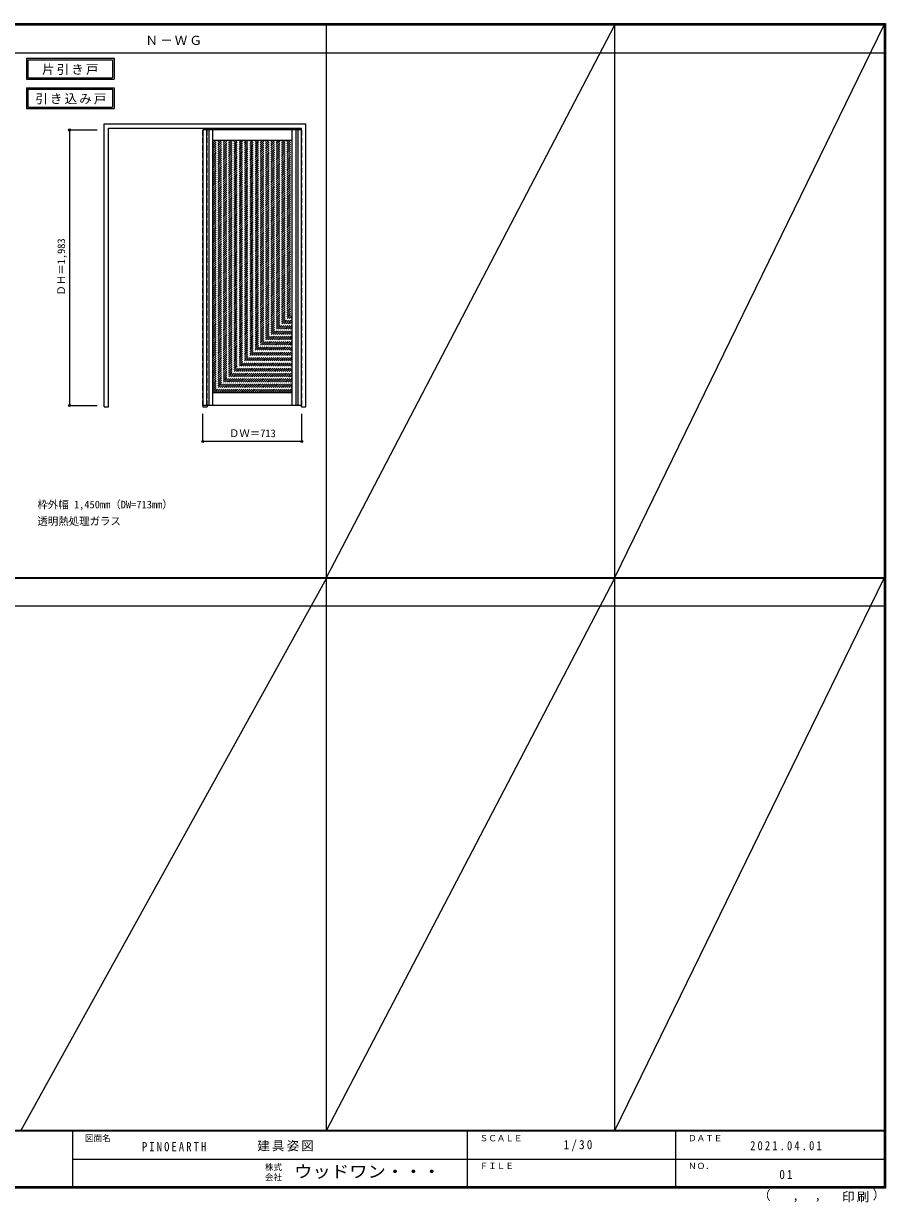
# Model space of a CAD drawing. Units: millimetres, scale not verified. Extents: x -6000 to 5700, y -4307 to 4175.
# Drawn here: x -502 to 5700, y -4307 to 4175 of the extents above; entities that cross this region are included whole.
import ezdxf
from ezdxf.enums import TextEntityAlignment as Align

# ---------------------------------------------------------------- set-up
doc = ezdxf.new("R2010")
doc.units = ezdxf.units.MM
doc.header["$LTSCALE"] = 30
doc.header["$PDMODE"] = 32
doc.header["$PDSIZE"] = 15
doc.linetypes.add('DASHED1', pattern=[1.8, 1.2, -0.6])
for name, color, linetype in [('0-2_扉', 4, 'DASHED1'), ('0-3_仕上げ', 7, 'Continuous'), ('0-4_枠', 3, 'Continuous'), ('0-A_文字', 7, 'Continuous'), ('0-B_寸法', 7, 'Continuous'), ('0-C_ハッチ', 4, 'DASHED1'), ('F-1_枠', 6, 'Continuous'), ('F-A_文字', 7, 'Continuous')]:
    doc.layers.add(name, color=color, linetype=linetype)
doc.styles.add('ＭＳ ゴシック', font='')
doc.styles.get('ＭＳ ゴシック').set_extended_font_data('MS Gothic')

msp = doc.modelspace()

# ---------------------------------------------------------------- linework, layer by layer
at = {"layer": '0-2_扉', "color": 3, "linetype": 'Continuous'}
for p, q in [((1498, 3409.5), (788, 3409.5)), ((788, 3409.5), (788, 1426.5)), ((1498, 1426.5), (788, 1426.5))]:
    msp.add_line(p, q, dxfattribs=at)
at = {"layer": '0-2_扉'}
for p, q in [((788, 3409.5), (788, 3405.5)), ((1498, 3409.5), (1501, 3409.5))]:
    msp.add_line(p, q, dxfattribs=at)
msp.add_lwpolyline([(1498, 1426.5), (1501, 1426.5), (1501, 3409.5)], dxfattribs=at)
at = {"layer": '0-3_仕上げ', "color": 3}
for p, q in [((815.5, 3409.5), (815.5, 1426.5)), ((830.5, 3409.5), (830.5, 1426.5)), ((1458.5, 1426.5), (1458.5, 3409.5)), ((1473.5, 1426.5), (1473.5, 3409.5))]:
    msp.add_line(p, q, dxfattribs=at)
at = {"layer": '0-3_仕上げ'}
for p, q in [((858, 3409.5), (858, 1426.5)), ((1431, 1426.5), (1431, 3409.5)), ((1431, 3333.5), (858, 3333.5)), ((1431, 1518.5), (858, 1518.5))]:
    msp.add_line(p, q, dxfattribs=at)
at = {"layer": '0-4_枠'}
for p, q in [((78, 1418), (78, 3453)), ((78, 3453), (1528, 3453)), ((108, 3423), (1498, 3423)), ((108, 1418), (108, 3423)), ((1498, 1418), (1498, 3423)), ((1528, 1418), (1528, 3453)), ((78, 1418), (108, 1418)), ((788, 1426.5), (788, 1418)), ((788, 1418), (818, 1418)), ((818, 1426.5), (818, 1418)), ((1498, 1418), (1528, 1418))]:
    msp.add_line(p, q, dxfattribs=at)
at = {"layer": '0-4_枠', "color": 4, "linetype": 'DASHED1'}
for p, q in [((788, 1426.5), (788, 3423)), ((818, 1426.5), (818, 3423))]:
    msp.add_line(p, q, dxfattribs=at)
at = {"layer": '0-A_文字'}
for p, q in [((-482, 3925), (-482, 3775)), ((-472, 3915), (-472, 3785)), ((-472, 3915), (139.03, 3915)), ((139.03, 3915), (139.03, 3785)), ((-482, 3775), (149.03, 3775)), ((-472, 3785), (139.03, 3785)), ((-482, 3713.53), (-482, 3563.53)), ((-472, 3703.53), (-472, 3573.53)), ((-472, 3703.53), (139.03, 3703.53)), ((139.03, 3703.53), (139.03, 3573.53)), ((-482, 3563.53), (149.03, 3563.53)), ((-472, 3573.53), (139.03, 3573.53))]:
    msp.add_line(p, q, dxfattribs=at)
for points in [[(-482, 3925), (149.03, 3925), (149.03, 3775)], [(-482, 3713.53), (149.03, 3713.53), (149.03, 3563.53)]]:
    msp.add_lwpolyline(points, dxfattribs=at)
at = {"layer": '0-B_寸法', "color": 4}
for p, q in [((-172, 3409.5), (-172, 1426.5)), ((-172, 3409.5), (28, 3409.5)), ((-172, 1426.5), (28, 1426.5)), ((1501, 1168), (1501, 1368))]:
    msp.add_line(p, q, dxfattribs=at)
msp.add_lwpolyline([(1501, 1168), (788, 1168), (788, 1368)], dxfattribs=at)
at = {"layer": '0-B_寸法'}
for p in [(-172, 3409.5), (-172, 1426.5), (788, 1168), (1501, 1168)]:
    msp.add_point(p, dxfattribs=at)
at = {"layer": '0-C_ハッチ'}
for p, q in [((858, 3312.7), (878.8, 3333.5)), ((858, 3298.56), (892.94, 3333.5)), ((858, 3270.27), (921.23, 3333.5)), ((858, 3256.13), (935.37, 3333.5)), ((858, 3284.42), (907.08, 3333.5)), ((858, 3326.84), (864.66, 3333.5)), ((858, 3241.99), (949.51, 3333.5)), ((858, 3227.85), (963.65, 3333.5)), ((858, 3199.56), (991.94, 3333.5)), ((858, 3185.42), (1006.08, 3333.5)), ((858, 3213.71), (977.79, 3333.5)), ((858, 3171.28), (1020.22, 3333.5)), ((858, 3157.14), (1034.36, 3333.5)), ((858, 3128.85), (1062.65, 3333.5)), ((858, 3114.71), (1076.79, 3333.5)), ((858, 3143), (1048.5, 3333.5)), ((858, 3100.57), (1090.93, 3333.5)), ((858, 3086.43), (1105.07, 3333.5)), ((858, 3058.14), (1133.36, 3333.5)), ((858, 3044), (1147.5, 3333.5)), ((858, 3072.28), (1119.22, 3333.5)), ((858, 3029.86), (1161.64, 3333.5)), ((858, 3015.72), (1175.78, 3333.5)), ((858, 2987.43), (1204.07, 3333.5)), ((858, 3001.57), (1189.93, 3333.5)), ((858, 2973.29), (1218.21, 3333.5)), ((858, 2959.15), (1232.35, 3333.5)), ((858, 2945.01), (1246.49, 3333.5)), ((858, 2916.72), (1274.78, 3333.5)), ((858, 2902.58), (1288.92, 3333.5)), ((858, 2930.86), (1260.64, 3333.5)), ((858, 2888.44), (1303.06, 3333.5)), ((858, 2874.29), (1317.21, 3333.5)), ((858, 2846.01), (1345.49, 3333.5)), ((858, 2831.87), (1359.63, 3333.5)), ((858, 2860.15), (1331.35, 3333.5)), ((858, 2817.73), (1373.77, 3333.5)), ((858, 2803.58), (1387.92, 3333.5)), ((858, 2775.3), (1416.2, 3333.5)), ((858, 2761.16), (1430.34, 3333.5)), ((858, 2789.44), (1402.06, 3333.5)), ((858, 2747.02), (1431, 3320.02)), ((858, 2732.87), (1431, 3305.87)), ((858, 2718.73), (1431, 3291.73)), ((858, 2704.59), (1431, 3277.59)), ((858, 2690.45), (1431, 3263.45)), ((858, 2676.31), (1431, 3249.31)), ((858, 2662.16), (1431, 3235.16)), ((858, 2648.02), (1431, 3221.02)), ((858, 2633.88), (1431, 3206.88)), ((858, 2619.74), (1431, 3192.74)), ((858, 2605.59), (1431, 3178.59)), ((858, 2591.45), (1431, 3164.45)), ((858, 2577.31), (1431, 3150.31)), ((858, 2563.17), (1431, 3136.17)), ((858, 2549.03), (1431, 3122.03)), ((858, 2534.88), (1431, 3107.88)), ((858, 2520.74), (1431, 3093.74)), ((858, 2506.6), (1431, 3079.6)), ((858, 2492.46), (1431, 3065.46)), ((858, 2478.32), (1431, 3051.32)), ((858, 2464.17), (1431, 3037.17)), ((858, 2450.03), (1431, 3023.03)), ((858, 2435.89), (1431, 3008.89)), ((858, 2421.75), (1431, 2994.75)), ((858, 2407.6), (1431, 2980.6)), ((858, 2393.46), (1431, 2966.46)), ((858, 2379.32), (1431, 2952.32)), ((858, 2365.18), (1431, 2938.18)), ((858, 2351.04), (1431, 2924.04)), ((858, 2336.89), (1431, 2909.89)), ((858, 2322.75), (1431, 2895.75)), ((858, 2308.61), (1431, 2881.61)), ((858, 2294.47), (1431, 2867.47)), ((858, 2280.33), (1431, 2853.33)), ((858, 2266.18), (1431, 2839.18)), ((858, 2252.04), (1431, 2825.04)), ((858, 2237.9), (1431, 2810.9)), ((858, 2223.76), (1431, 2796.76)), ((858, 2209.61), (1431, 2782.61)), ((858, 2195.47), (1431, 2768.47)), ((858, 2181.33), (1431, 2754.33)), ((858, 2167.19), (1431, 2740.19)), ((858, 2153.05), (1431, 2726.05)), ((858, 2138.9), (1431, 2711.9)), ((858, 2124.76), (1431, 2697.76)), ((858, 2110.62), (1431, 2683.62)), ((858, 2096.48), (1431, 2669.48)), ((858, 2082.34), (1431, 2655.34)), ((858, 2068.19), (1431, 2641.19)), ((858, 2054.05), (1431, 2627.05)), ((858, 2039.91), (1431, 2612.91)), ((858, 2025.77), (1431, 2598.77)), ((858, 2011.62), (1431, 2584.62)), ((858, 1997.48), (1431, 2570.48)), ((858, 1983.34), (1431, 2556.34)), ((858, 1969.2), (1431, 2542.2)), ((858, 1955.06), (1431, 2528.06)), ((858, 1940.91), (1431, 2513.91)), ((858, 1926.77), (1431, 2499.77)), ((858, 1912.63), (1431, 2485.63)), ((858, 1898.49), (1431, 2471.49)), ((858, 1884.35), (1431, 2457.35)), ((858, 1870.2), (1431, 2443.2)), ((858, 1856.06), (1431, 2429.06)), ((858, 1841.92), (1431, 2414.92)), ((858, 1827.78), (1431, 2400.78)), ((858, 1813.63), (1431, 2386.63)), ((858, 1799.49), (1431, 2372.49)), ((858, 1785.35), (1431, 2358.35)), ((858, 1771.21), (1431, 2344.21)), ((858, 1757.07), (1431, 2330.07)), ((858, 1742.92), (1431, 2315.92)), ((858, 1728.78), (1431, 2301.78)), ((858, 1714.64), (1431, 2287.64)), ((858, 1700.5), (1431, 2273.5)), ((858, 1686.36), (1431, 2259.36)), ((858, 1672.21), (1431, 2245.21)), ((858, 1658.07), (1431, 2231.07)), ((858, 1643.93), (1431, 2216.93)), ((858, 1629.79), (1431, 2202.79)), ((858, 1615.64), (1431, 2188.64)), ((858, 1601.5), (1431, 2174.5)), ((858, 1587.36), (1431, 2160.36)), ((858, 1573.22), (1431, 2146.22)), ((858, 1559.08), (1431, 2132.08)), ((858, 1544.93), (1431, 2117.93)), ((858, 1530.79), (1431, 2103.79)), ((859.85, 1518.5), (1431, 2089.65)), ((873.99, 1518.5), (1431, 2075.51)), ((888.13, 1518.5), (1431, 2061.37)), ((902.28, 1518.5), (1431, 2047.22)), ((916.42, 1518.5), (1431, 2033.08)), ((930.56, 1518.5), (1431, 2018.94)), ((944.7, 1518.5), (1431, 2004.8)), ((958.85, 1518.5), (1431, 1990.65)), ((972.99, 1518.5), (1431, 1976.51)), ((987.13, 1518.5), (1431, 1962.37)), ((1001.27, 1518.5), (1431, 1948.23)), ((1015.41, 1518.5), (1431, 1934.09)), ((1029.56, 1518.5), (1431, 1919.94)), ((1043.7, 1518.5), (1431, 1905.8)), ((1057.84, 1518.5), (1431, 1891.66)), ((1071.98, 1518.5), (1431, 1877.52)), ((1086.12, 1518.5), (1431, 1863.38)), ((1100.27, 1518.5), (1431, 1849.23)), ((1114.41, 1518.5), (1431, 1835.09)), ((1128.55, 1518.5), (1431, 1820.95)), ((1142.69, 1518.5), (1431, 1806.81)), ((1156.84, 1518.5), (1431, 1792.67)), ((1170.98, 1518.5), (1431, 1778.52)), ((1185.12, 1518.5), (1431, 1764.38)), ((1199.26, 1518.5), (1431, 1750.24)), ((1213.4, 1518.5), (1431, 1736.1)), ((1227.55, 1518.5), (1431, 1721.95)), ((1241.69, 1518.5), (1431, 1707.81)), ((1255.83, 1518.5), (1431, 1693.67)), ((1269.97, 1518.5), (1431, 1679.53)), ((1284.11, 1518.5), (1431, 1665.39)), ((1298.26, 1518.5), (1431, 1651.24)), ((1312.4, 1518.5), (1431, 1637.1)), ((1326.54, 1518.5), (1431, 1622.96)), ((1340.68, 1518.5), (1431, 1608.82)), ((1354.82, 1518.5), (1431, 1594.68)), ((1368.97, 1518.5), (1431, 1580.53)), ((1383.11, 1518.5), (1431, 1566.39)), ((1397.25, 1518.5), (1431, 1552.25)), ((1411.39, 1518.5), (1431, 1538.11)), ((1425.54, 1518.5), (1431, 1523.96))]:
    msp.add_line(p, q, dxfattribs=at)
at = {"layer": 'F-1_枠'}
for p, q in [((-6000, 4175), (5700, 4175)), ((-6000, 4170), (5700, 4170)), ((-6000, 4165), (5700, 4165)), ((1678, -3790), (1678, 4175)), ((3752, -3790), (3752, 4175)), ((5690, 4175), (5690, -4205)), ((5695, 4175), (5695, -4205)), ((5700, 4175), (5700, -4205)), ((-6000, 3965), (5700, 3965)), ((-6000, 190.5), (5700, 190.5)), ((-6000, 187.5), (5700, 187.5)), ((-6000, 184.5), (5700, 184.5)), ((-6000, -15.5), (5700, -15.5)), ((5700, -3790), (-6000, -3790)), ((5700, -3795), (-6000, -3795)), ((-150, -3795), (-150, -4195)), ((2690, -3795), (2690, -4195)), ((4190, -3795), (4190, -4195)), ((-150, -3995), (5690, -3995.01)), ((5700, -4195), (-6000, -4195)), ((5700, -4200), (-6000, -4200)), ((5700, -4205), (-6000, -4205))]:
    msp.add_line(p, q, dxfattribs=at)
at = {"layer": 'F-A_文字'}
for p, q in [((1678, 190.5), (3752, 4165)), ((3752, 190.5), (5690, 4165)), ((1678, 184.5), (-522, -3790)), ((1678, -3790), (3752, 184.5)), ((3752, -3790), (5690, 184.5))]:
    msp.add_line(p, q, dxfattribs=at)

# ---------------------------------------------------------------- texts
at = {"layer": '0-A_文字', "style": 'ＭＳ ゴシック'}
for s, p in [('枠外幅 1,450mm（DW=713mm）', (-402, 670.5)), ('透明熱処理ガラス', (-402, 550.5))]:
    msp.add_text(s, height=54.99, dxfattribs=at).set_placement(p, align=Align.BOTTOM_LEFT)
at = {"layer": '0-A_文字', "char_height": 65.98, "attachment_point": 7, "style": 'ＭＳ ゴシック'}
for s, insert in [('\\T1.17;Ｎ－ＷＧ', (375.5, 4020)), ('\\T1.17;片引き戸', (-368.98, 3805)), ('\\T1.17;引き込み戸', (-417.34, 3593.53))]:
    msp.add_mtext(s, dxfattribs=dict(at, insert=insert))
at = {"layer": '0-B_寸法', "style": 'ＭＳ ゴシック'}
msp.add_text('ＤＨ＝1,983', height=54.99, rotation=90, dxfattribs=at).set_placement((-187, 2217.75), align=Align.BOTTOM_LEFT)
msp.add_text('ＤＷ＝713', height=54.99, dxfattribs=at).set_placement((975.75, 1183), align=Align.BOTTOM_LEFT)
at = {"layer": 'F-A_文字', "style": 'ＭＳ ゴシック'}
for s, height, p in [('図面名', 43.99, (-60, -3880)), ('ＳＣＡＬＥ', 43.99, (2780, -3880)), ('ＤＡＴＥ', 43.99, (4280, -3880)), ('株式', 43.99, (1235, -4089)), ('ＦＩＬＥ', 43.99, (2780, -4080)), ('ＮＯ．', 43.99, (4280, -4080)), ('会社', 43.99, (1235, -4161)), ('（', 65.98, (4784.03, -4308.31)), ('）', 65.98, (5608.4, -4304.13)), (',', 65.98, (5031.28, -4308.31)), (',', 65.98, (5190.2, -4305.53))]:
    msp.add_text(s, height=height, dxfattribs=at).set_placement(p, align=Align.BOTTOM_LEFT)
at = {"layer": 'F-A_文字', "style": 'ＭＳ ゴシック', "width": 1.1}
msp.add_text('ウッドワン・・・', height=87.98, dxfattribs=at).set_placement((1445, -4155), align=Align.BOTTOM_LEFT)
at = {"layer": 'F-A_文字', "char_height": 65.98, "attachment_point": 7, "style": 'ＭＳ ゴシック'}
for s, insert in [('\\T1.39;\\W0.85;PINOEARTH', (350, -3940)), ('\\T1.17;建具姿図', (1180.42, -3940)), ('\\T1.38;\\W0.9;1/30', (3383.75, -3940)), ('\\T1.39;\\W0.85;2021.04.01', (4726.25, -3932.5)), ('\\T1.36;\\W0.9;01', (4936.25, -4140)), ('\\T1.17;印刷', (5388.15, -4306.92))]:
    msp.add_mtext(s, dxfattribs=dict(at, insert=insert))

doc.saveas('drawing.dxf')
